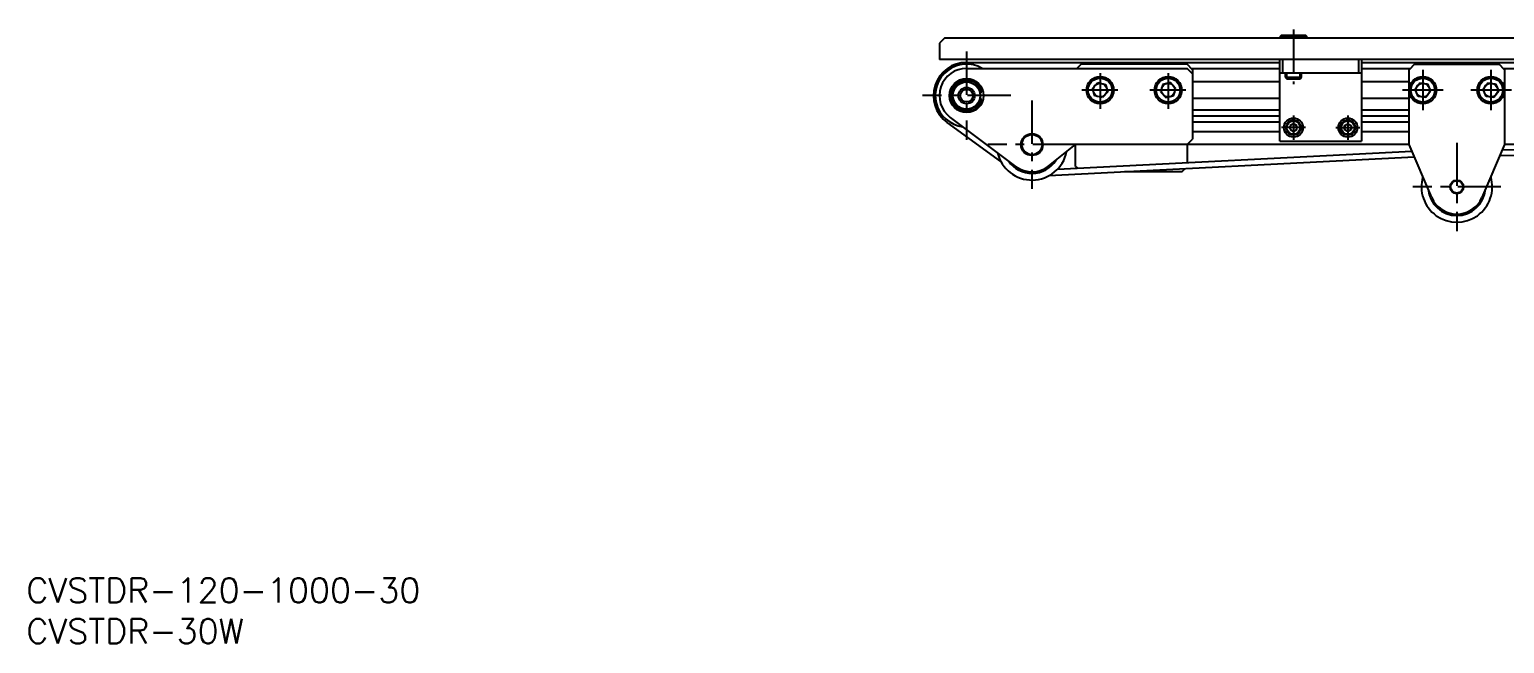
# Model space of a CAD drawing. Extents: x -5 to 1613, y -24 to 999.
# Drawn here: x 1 to 543, y -24 to 201 of the extents above; entities that cross this region are included whole.
import ezdxf

# ---------------------------------------------------------------- set-up
doc = ezdxf.new("R2010")
doc.units = 0
doc.header["$LTSCALE"] = 0.5
doc.linetypes.add('CENTER', pattern=[50.8, 31.75, -6.35, 6.35, -6.35])
doc.layers.get('0').update_dxf_attribs({"linetype": 'CONTINUOUS'})
for name, color, linetype in [('MSM_CENTER', 1, 'CENTER'), ('MSM_CONTINUOUS', 7, 'CONTINUOUS'), ('MSM_NARROW', 5, 'CONTINUOUS'), ('MSM_PART_NUMBER', 7, 'CONTINUOUS')]:
    doc.layers.add(name, color=color, linetype=linetype)
doc.styles.get("Standard").update_dxf_attribs({"font": 'txt.shx', "height": 8, "bigfont": 'bigfont.shx'})

# ---------------------------------------------------------------- blocks, each defined once
blk = doc.blocks.new('*U81')
at = {"layer": 'MSM_PART_NUMBER'}
blk.add_text('CVSTDR-120-1000-30', height=9, dxfattribs=at).set_placement((0, -9))
blk = doc.blocks.new('*U82')
at = {"layer": 'MSM_PART_NUMBER'}
blk.add_text('CVSTDR-30W', height=9, dxfattribs=at).set_placement((0, -24))

msp = doc.modelspace()

# ---------------------------------------------------------------- linework, layer by layer
at = {"color": 7, "linetype": 'CONTINUOUS'}
for radius, start, end in [(13, 163.4273, 16.5727), (10.54, 184.7247, 355.2753)]:
    msp.add_arc((525.24, 143.57), radius, start, end, dxfattribs=at)
at = {"layer": 'MSM_CENTER'}
for p, q in [((465.24, 201.32), (465.24, 181.32)), ((345.24, 193.27), (345.24, 160.87)), ((394.24, 185.24), (394.24, 172.2)), ((419.24, 185.24), (419.24, 172.2)), ((512.74, 186.54), (512.74, 171.66)), ((537.74, 186.54), (537.74, 171.66)), ((400.72, 179.07), (387.52, 179.07)), ((425.72, 179.07), (412.52, 179.07)), ((520.27, 179.07), (505.33, 179.07)), ((545.27, 179.07), (530.33, 179.07)), ((361.44, 177.07), (329.04, 177.07)), ((369.24, 175.27), (369.24, 142.87)), ((465.24, 169.75), (465.24, 160.89)), ((485.24, 169.75), (485.24, 160.89)), ((469.67, 165.32), (460.81, 165.32)), ((480.81, 165.32), (489.67, 165.32)), ((385.44, 159.07), (353.04, 159.07)), ((525.24, 159.77), (525.24, 127.37)), ((541.44, 143.57), (509.04, 143.57))]:
    msp.add_line(p, q, dxfattribs=at)
at = {"layer": 'MSM_CONTINUOUS'}
for p, q in [((337.24, 198.32), (335.24, 196.32)), ((335.24, 196.32), (335.24, 190.32)), ((337.24, 198.32), (1353.24, 198.32)), ((460.84, 199.27), (460.24, 198.67)), ((460.24, 198.67), (460.24, 198.27)), ((460.24, 198.67), (470.24, 198.67)), ((460.84, 199.27), (469.64, 199.27)), ((470.24, 198.67), (469.64, 199.27)), ((470.24, 198.27), (470.24, 198.67)), ((1355.24, 190.32), (335.24, 190.32)), ((460.24, 160.32), (460.24, 190.32)), ((461.24, 190.32), (461.24, 185.32)), ((489.24, 185.32), (489.24, 190.32)), ((490.24, 190.32), (490.24, 160.32)), ((345.24, 189.27), (460.24, 189.27)), ((345.24, 187.07), (426.24, 187.07)), ((387.24, 188.57), (385.74, 187.07)), ((426.24, 188.57), (387.24, 188.57)), ((428.24, 186.57), (426.24, 188.57)), ((428.24, 185.07), (426.24, 187.07)), ((427.74, 187.07), (460.24, 187.07)), ((428.24, 186.57), (428.24, 161.07)), ((490.24, 185.32), (460.24, 185.32)), ((462.24, 185.32), (462.24, 183.81)), ((468.24, 183.81), (468.24, 185.32)), ((490.24, 189.27), (1200.24, 189.27)), ((490.24, 187.07), (508.24, 187.07)), ((509.74, 188.57), (507.74, 186.57)), ((507.74, 159.07), (507.74, 186.57)), ((509.74, 188.57), (540.74, 188.57)), ((542.74, 186.57), (540.74, 188.57)), ((542.24, 187.07), (589.04, 187.07)), ((542.74, 186.57), (542.74, 159.07)), ((340.24, 179.95), (345.24, 182.84)), ((340.24, 174.18), (340.24, 179.95)), ((345.24, 182.84), (350.24, 179.95)), ((350.24, 179.95), (350.24, 174.18)), ((350.24, 179.91), (350.8, 178.5)), ((391.42, 179.69), (393.37, 181.82)), ((392.28, 176.94), (391.42, 179.69)), ((393.37, 181.82), (396.19, 181.19)), ((396.19, 181.19), (397.05, 178.44)), ((417.28, 181.19), (416.42, 178.44)), ((420.1, 181.82), (417.28, 181.19)), ((422.05, 179.69), (420.1, 181.82)), ((421.19, 176.94), (422.05, 179.69)), ((460.24, 182.17), (428.24, 182.17)), ((462.24, 183.81), (468.24, 183.81)), ((462.24, 183.81), (462.78, 183.27)), ((462.78, 183.27), (467.7, 183.27)), ((467.7, 183.27), (468.24, 183.81)), ((507.74, 182.17), (490.24, 182.17)), ((509.88, 179.44), (511.63, 181.73)), ((510.98, 176.77), (509.88, 179.44)), ((511.63, 181.73), (514.49, 181.36)), ((514.49, 181.36), (515.6, 178.69)), ((534.88, 179.44), (536.63, 181.73)), ((535.98, 176.77), (534.88, 179.44)), ((536.63, 181.73), (539.49, 181.36)), ((539.49, 181.36), (540.6, 178.69)), ((345.24, 171.29), (340.24, 174.18)), ((350.24, 174.18), (345.24, 171.29)), ((350.24, 178.5), (350.8, 178.5)), ((350.8, 175.63), (350.24, 175.63)), ((350.8, 175.63), (350.24, 174.23)), ((395.1, 176.31), (392.28, 176.94)), ((397.05, 178.44), (395.1, 176.31)), ((416.42, 178.44), (418.37, 176.31)), ((418.37, 176.31), (421.19, 176.94)), ((460.24, 175.97), (428.24, 175.97)), ((507.74, 175.97), (490.24, 175.97)), ((513.84, 176.4), (510.98, 176.77)), ((515.6, 178.69), (513.84, 176.4)), ((538.84, 176.4), (535.98, 176.77)), ((540.6, 178.69), (538.84, 176.4)), ((339.24, 169.07), (363.24, 151.07)), ((460.24, 171.67), (428.24, 171.67)), ((460.24, 169.47), (428.24, 169.47)), ((507.74, 171.67), (490.24, 171.67)), ((507.74, 169.47), (490.24, 169.47)), ((357.81, 152.87), (338.07, 167.19)), ((460.24, 167.32), (428.24, 167.32)), ((460.24, 163.82), (428.24, 163.82)), ((465.24, 166.76), (463.99, 166.04)), ((463.99, 166.04), (463.99, 164.6)), ((463.99, 164.6), (465.23, 163.87)), ((465.23, 163.87), (466.49, 164.59)), ((466.49, 166.03), (465.24, 166.76)), ((466.49, 164.59), (466.49, 166.03)), ((483.99, 166.03), (485.23, 166.76)), ((483.99, 164.59), (483.99, 166.03)), ((485.24, 163.87), (483.99, 164.59)), ((485.23, 166.76), (486.49, 166.04)), ((486.49, 164.6), (485.24, 163.87)), ((486.49, 166.04), (486.49, 164.6)), ((507.74, 167.32), (490.24, 167.32)), ((507.74, 163.82), (490.24, 163.82)), ((375.49, 151.26), (385.24, 159.07)), ((385.24, 151.07), (385.24, 159.07)), ((507.74, 159.07), (385.24, 159.07)), ((426.24, 159.07), (428.24, 161.07)), ((426.24, 159.07), (426.24, 152.44)), ((485.24, 159.07), (442.74, 159.07)), ((460.24, 160.32), (490.24, 160.32)), ((516.04, 139.64), (507.74, 159.07)), ((542.74, 159.07), (534.43, 139.64)), ((542, 157.33), (585.24, 156.92)), ((585.24, 159.07), (542.74, 159.07)), ((509.68, 154.51), (375.44, 147.64)), ((378.56, 150.01), (508.76, 156.67)), ((585.24, 154.72), (541.06, 155.14)), ((385.24, 151.07), (385.92, 150.38)), ((424.24, 149.07), (403.26, 149.07)), ((424.24, 149.07), (425.37, 150.2))]:
    msp.add_line(p, q, dxfattribs=at)
for centre, radius in [((345.24, 177.07), 6.25), ((345.24, 177.07), 5), ((345.24, 177.07), 3), ((345.24, 177.07), 2.3), ((394.24, 179.07), 5), ((394.24, 179.07), 4.4), ((394.24, 179.07), 2.5), ((419.24, 179.07), 5), ((419.24, 179.07), 4.4), ((419.24, 179.07), 2.5), ((512.74, 179.07), 5), ((512.74, 179.07), 4.4), ((512.7, 179.07), 2.53), ((537.74, 179.07), 5), ((537.74, 179.07), 4.4), ((537.7, 179.07), 2.53), ((465.24, 165.32), 3.5), ((465.24, 165.32), 2.75), ((485.24, 165.32), 3.5), ((485.24, 165.32), 2.75), ((369.24, 159.07), 4), ((369.24, 159.07), 3.7), ((465.24, 165.32), 2.45), ((465.24, 165.32), 1.25), ((485.24, 165.32), 2.45), ((485.24, 165.32), 1.25), ((525.24, 143.57), 2.5), ((525.24, 143.57), 2.3)]:
    msp.add_circle(centre, radius, dxfattribs=at)
for centre, radius, start, end in [((345.24, 177.07), 12.2, 90, 234.0373), ((345.24, 177.07), 11.5, 60.4082, 262.7218), ((345.24, 177.07), 10, 90, 233.1301), ((345.24, 177.07), 5.75, 150.4081, 209.5919), ((345.24, 177.07), 5.75, 90.4082, 149.5918), ((345.24, 177.07), 5.75, 30.4082, 89.5918), ((345.24, 177.07), 5.75, 29.5918, 29.5919), ((345.24, 177.07), 5.75, 210.4082, 269.593), ((345.24, 177.07), 5.75, 270.407, 329.5918), ((345.24, 177.07), 5.75, 330.4081, 330.4082), ((369.24, 159.07), 13, 193.415, 348.3973), ((369.24, 159.07), 10.54, 214.7123, 327.1), ((369.24, 159.07), 10, 233.1301, 308.6822), ((525.24, 143.57), 10, 203.1424, 336.8576)]:
    msp.add_arc(centre, radius, start, end, dxfattribs=at)
at = {"layer": 'MSM_NARROW'}
for p, q in [((462.78, 183.27), (462.78, 185.32)), ((467.7, 183.27), (467.7, 185.32))]:
    msp.add_line(p, q, dxfattribs=at)

# ---------------------------------------------------------------- block references
at = {"layer": 'MSM_CONTINUOUS'}
for name in ['*U81', '*U82']:
    msp.add_blockref(name, (0, 0), dxfattribs=at)

doc.saveas('drawing.dxf')
